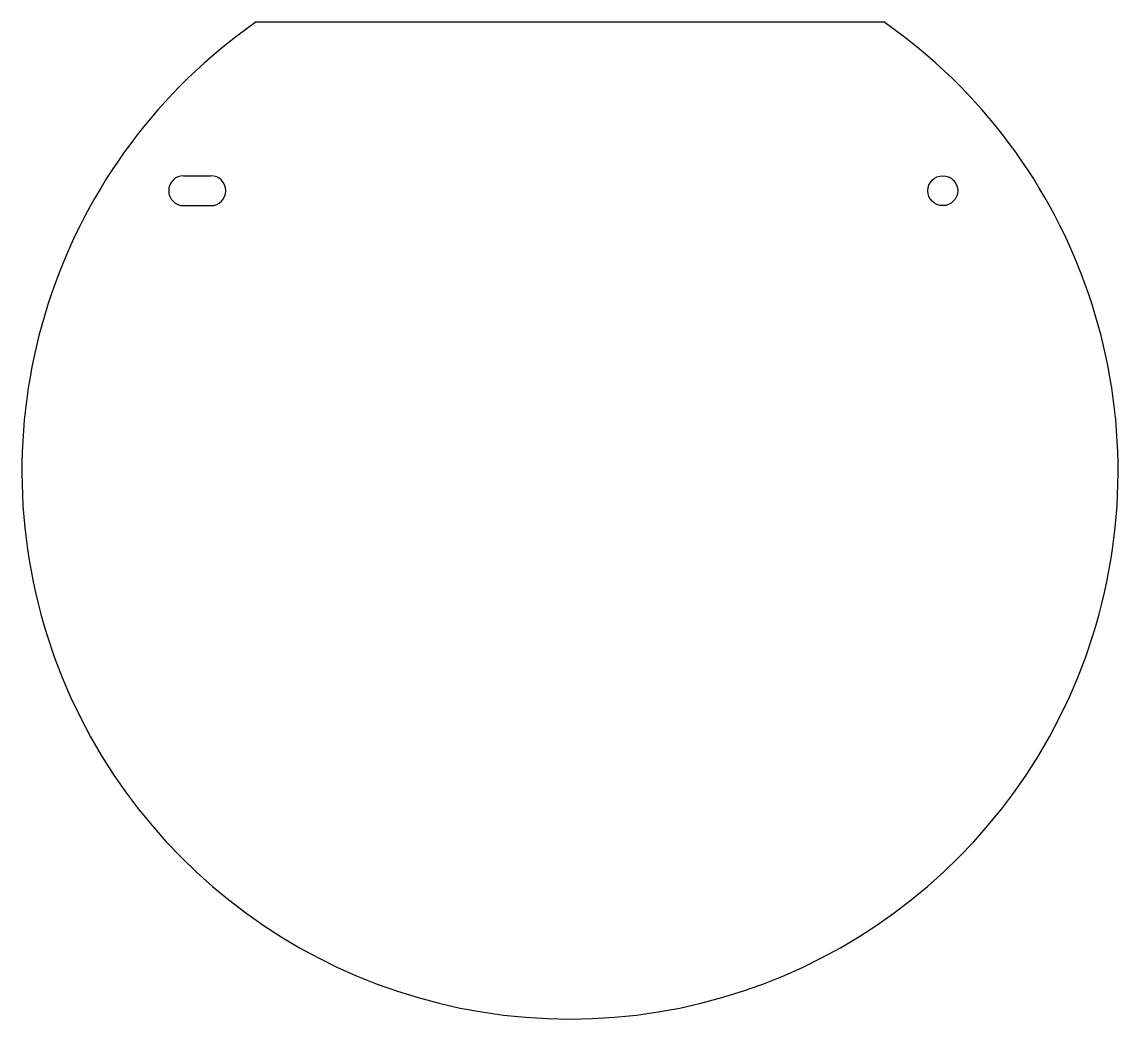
# Model space of a CAD drawing. Header units: millimetres. Extents: x -21.1 to 21.1, y -21.1 to 17.3.
import ezdxf

# ---------------------------------------------------------------- set-up
doc = ezdxf.new("R2010")
doc.units = ezdxf.units.MM
doc.layers.add('BOARD_OUTLINE_LOCATING_HOLE_AND_SLOT_POSTS_B', color=1, linetype='Continuous')

msp = doc.modelspace()

# ---------------------------------------------------------------- linework, layer by layer
at = {"layer": 'BOARD_OUTLINE_LOCATING_HOLE_AND_SLOT_POSTS_B'}
for p, q in [((-12.08, 17.3), (12.08, 17.3)), ((-14.875, 11.375), (-13.825, 11.375)), ((-14.875, 10.225), (-13.825, 10.225))]:
    msp.add_line(p, q, dxfattribs=at)
msp.add_circle((14.35, 10.8), 0.575, dxfattribs=at)
for centre, radius, start, end in [((0, 0), 21.1, 124.9247, 55.0753), ((-14.875, 10.8), 0.575, 90, -90), ((-13.825, 10.8), 0.575, -90, 90)]:
    msp.add_arc(centre, radius, start, end, dxfattribs=at)

doc.saveas('drawing.dxf')
